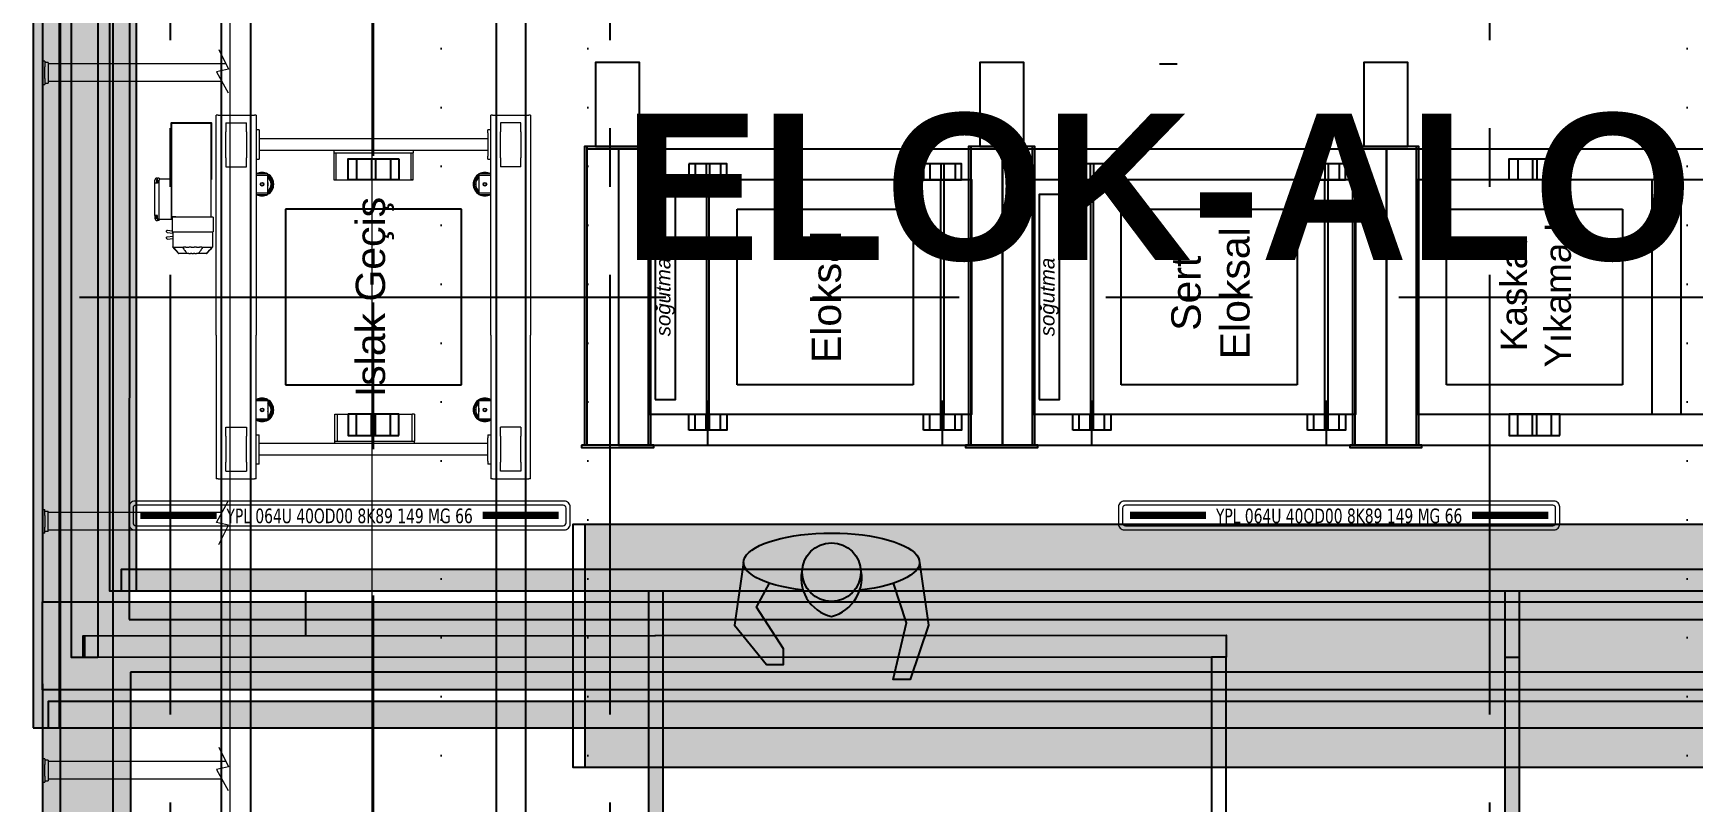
# Model space of a CAD drawing. Header units: centimetres. Extents: x 405564 to 502064, y 46284 to 60634.
# Drawn here: x 484086 to 484652, y 56335 to 56597 of the extents above; entities that cross this region are included whole.
import ezdxf
from ezdxf.enums import TextEntityAlignment as Align

# ---------------------------------------------------------------- set-up
doc = ezdxf.new("R2010")
doc.units = ezdxf.units.CM
for name, pattern in [('ACAD_ISO07W100', [3, 0, -3]), ('ACDINTGB', [9, 4, -1, 1, -1, 1, -1]), ('CENTER', [2, 1.25, -0.25, 0.25, -0.25]), ('CENTERX3', [23, 15, -3, 2, -3]), ('DASHDOT', [25.4, 12.7, -6.35, 0, -6.35]), ('DOT', [0.25, 0, -0.25])]:
    doc.linetypes.add(name, pattern=pattern)
doc.layers.get('0').update_dxf_attribs({"color": 8, "lineweight": 9})
for name, color, linetype in [('---___EB_draft04_yazi', 8, 'Continuous'), ('AS_DOS_TERAS_UST', 8, 'ACAD_ISO07W100'), ('AS_NOT_MIMARI', 8, 'Continuous')]:
    doc.layers.add(name, color=color, linetype=linetype)
for name, color, linetype, lineweight in [('0-KRCN-AYDINLATMA-130426', 8, 'Continuous', 9), ('0-KRCN-MİMARİ-220526', 8, 'Continuous', 9), ('Visible (ISO)', 8, 'Continuous', 18), ('ölçüler', 8, 'Continuous', 5)]:
    doc.layers.add(name, color=color, linetype=linetype, lineweight=lineweight)
doc.styles.add('Kalin02', font='arialbd.ttf')
doc.styles.add('SI', font='ISOCP.shx')
doc.styles.add('TAHOMA', font='tahoma.ttf')
pattern_1 = [(0, (182.2423, -979.0145), (0, 2.0955), [1.524, -0.5715]), (90, (182.2423, -979.0145), (-2.0955, 1e-16), [1.524, -0.5715])]

# ---------------------------------------------------------------- blocks, each defined once
blk = doc.blocks.new('YPL 064U 40OD00 8K89 149 MG 66')
at = {"layer": '0-KRCN-AYDINLATMA-130426'}
for points in [[(75.25, -2.9), (75.25, 2.9, 0.414214), (73.25, 4.9), (-73.25, 4.9, 0.414214), (-75.25, 2.9), (-75.25, -2.9, 0.414214), (-73.25, -4.9), (73.25, -4.9, 0.414214)], [(73.85, -2.5), (73.85, 2.5, 0.414214), (72.85, 3.5), (-72.85, 3.5, 0.414214), (-73.85, 2.5), (-73.85, -2.5, 0.414214), (-72.85, -3.5), (72.85, -3.5, 0.414214)]]:
    blk.add_lwpolyline(points, format="xyb", close=True, dxfattribs=at)
at = {"layer": '0-KRCN-AYDINLATMA-130426', "const_width": 2.51, "elevation": 1.25}
for points in [[(-71.34, -0.01), (-45.35, -0.01)], [(45.35, -0.01), (71.35, -0.01)]]:
    blk.add_lwpolyline(points, dxfattribs=at)
at = {"layer": '0-KRCN-AYDINLATMA-130426', "ltscale": 60, "style": 'TAHOMA', "width": 0.8}
blk.add_text('YPL 064U 40OD00 8K89 149 MG 66', height=5, dxfattribs=at).set_placement((0, -0.15), align=Align.MIDDLE_CENTER)
blk = doc.blocks.new('G$C546873DE')
at = {"layer": '0-KRCN-AYDINLATMA-130426'}
for p in [(13629.43, 9298.55), (13966.93, 9298.55)]:
    blk.add_blockref('YPL 064U 40OD00 8K89 149 MG 66', p, dxfattribs=at)
blk = doc.blocks.new('A$Cdfb98813')
h = blk.add_hatch()
h.set_pattern_fill('ANGLE', color=256, scale=0.3)
h.set_pattern_definition(pattern_1)
h.paths.add_polyline_path([(1918.02, 199), (1545.02, 199), (1545.02, 300), (1515.02, 300), (1515.02, 199), (238.98, 199), (238.98, -429.5), (238.98, -658.01), (1918.02, -658.01)])
h.paths.add_polyline_path([(268.98, -429.5), (268.98, 169), (1888.02, 169), (1888.02, -628.01), (268.98, -628.01), (268.98, -453.5)], flags=16)
h.paths.add_polyline_path([(1888.02, -429.5), (268.98, -429.5), (268.98, -459.5), (1888.02, -459.5)], flags=0)
h = blk.add_hatch(color=256)
h.dxf.hatch_style = 1
h.paths.add_polyline_path([(235.83, -472.45), (244.83, -472.45), (244.83, 200), (235.83, 200)])
h = blk.add_hatch(color=256)
h.dxf.hatch_style = 1
h.paths.add_polyline_path([(248.91, -448.52), (257.91, -448.52), (257.84, 182.73), (248.84, 182.73)])
h = blk.add_hatch(color=256)
h.dxf.hatch_style = 1
h.paths.add_polyline_path([(261.96, -425.8), (270.96, -425.8), (271.1, 165.02), (262.1, 165.02)])
h = blk.add_hatch(color=256)
h.dxf.hatch_style = 1
h.paths.add_polyline_path([(1498.45, -418.3), (265.96, -418.3), (265.96, -425.8), (1498.45, -425.8)])
h.paths.add_polyline_path([(450.72, -425.8), (445.72, -425.8), (445.72, -513), (450.72, -513)])
h.paths.add_polyline_path([(859.62, -376), (854.62, -376), (854.62, -418.3), (859.62, -418.3)])
h.paths.add_polyline_path([(742.72, -425.8), (737.72, -425.8), (737.72, -448.47), (742.72, -448.47)])
h.paths.add_polyline_path([(742.72, -448.47), (737.72, -448.47), (737.72, -513), (742.72, -513)])
h = blk.add_hatch()
h.set_pattern_fill('ANGLE', color=256)
h.set_pattern_definition([(0, (1076.6384, -1409.465), (0, 6.985), [5.08, -1.905]), (90, (1076.6384, -1409.465), (-6.985, 4e-16), [5.08, -1.905])])
h.paths.add_polyline_path([(1889.13, -403.23), (424.03, -402.97), (424.03, -485.95), (1889.13, -486.21)])
h = blk.add_hatch(color=256)
h.set_gradient(color1=(0, 0, 255), one_color=1, tint=1, name='HEMISPHERICAL')
edge = h.paths.add_edge_path()
edge.add_line((475.07, -437.48), (485.91, -450.87))
edge.add_line((485.91, -450.87), (491.76, -450.87))
edge.add_line((491.76, -450.87), (491.76, -445.49))
edge.add_line((491.76, -445.49), (482.53, -431.27))
edge.add_line((482.53, -431.27), (487, -423.13))
edge.add_ellipse((508.13, -416.03), major_axis=(30, 0), ratio=0.333333, start_angle=188.2051, end_angle=225.2434, ccw=False)
edge.add_line((478.43, -417.45), (477.89, -417.69))
edge.add_line((477.89, -417.69), (475.07, -437.48))
edge = h.paths.add_edge_path()
edge.add_ellipse((508.13, -416.03), major_axis=(-30, 0), ratio=0.333333, start_angle=531.7757, end_angle=540)
edge.add_ellipse((508.13, -416.03), major_axis=(-30, 0), ratio=0.333333, start_angle=180, end_angle=360)
edge.add_line((478.13, -416.03), (477.89, -417.69))
edge.add_line((477.89, -417.69), (478.43, -417.45))
edge.add_ellipse((508.13, -416.03), major_axis=(-30, 0), ratio=0.333333, start_angle=8.2051, end_angle=45.2434)
edge.add_ellipse((508.13, -416.03), major_axis=(-30, 0), ratio=0.333333, start_angle=45.2434, end_angle=71.0903)
edge.add_arc((511.26, -421.35), 13.5, 164.2179, 197.8485, ccw=False)
edge.add_arc((508.13, -419.32), 10, 9.4881, 170.5119, ccw=False)
edge.add_arc((504.69, -421.17), 13.75, 7.8227, 14.7217, ccw=False)
edge.add_arc((504.69, -421.17), 13.75, -18.353, 7.8227, ccw=False)
edge.add_ellipse((508.13, -416.03), major_axis=(-30, 0), ratio=0.333333, start_angle=468.6935, end_angle=494.7566)
edge.add_ellipse((508.13, -416.03), major_axis=(-30, 0), ratio=0.333333, start_angle=494.7566, end_angle=531.7757)
h.paths.add_polyline_path([(518.31, -419.3, 0.030111), (517.99, -417.67, 0.846741), (498.26, -417.67, 1.086427), (518.13, -419.32)])
h.paths.add_polyline_path([(498.26, -417.67, 0.147804), (498.4, -425.49, 0.262072), (508.13, -434.48, 0.254788), (517.74, -425.5, 0.114712), (518.31, -419.3), (518.13, -419.32, -1.086427)])
edge = h.paths.add_edge_path()
edge.add_line((534.96, -456.01), (541.18, -437.48))
edge.add_line((541.18, -437.48), (538.36, -417.69))
edge.add_line((538.36, -417.69), (537.82, -417.46))
edge.add_ellipse((508.13, -416.03), major_axis=(30, 0), ratio=0.333333, start_angle=-45.2434, end_angle=-8.2243, ccw=False)
edge.add_line((529.25, -423.13), (533.72, -436.65))
edge.add_line((533.72, -436.65), (529.11, -456.01))
edge.add_line((529.11, -456.01), (534.96, -456.01))
h = blk.add_hatch()
h.set_pattern_fill('ANGLE', color=256, scale=0.3)
h.set_pattern_definition(pattern_1)
h.paths.add_polyline_path([(1888.02, -429.5), (268.98, -429.5), (268.98, -459.5), (1888.02, -459.5)])
h = blk.add_hatch(color=256)
h.dxf.hatch_style = 1
h.paths.add_polyline_path([(637.74, -448.3), (642.73, -448.3), (642.73, -440.8), (252.91, -441.02), (252.91, -448.52)])
h = blk.add_hatch(color=256)
h.dxf.hatch_style = 1
h.paths.add_polyline_path([(1800.45, -472.45), (240.98, -472.45), (240.98, -463.45), (1800.45, -463.45)])
h.paths.add_polyline_path([(1800.45, -513), (1795.45, -513), (1795.45, -472.45), (1800.45, -472.45)])
h.paths.add_polyline_path([(1689.45, -513), (1684.45, -513), (1684.45, -472.45), (1689.45, -472.45)])
h.paths.add_polyline_path([(1380.45, -513), (1375.45, -513), (1375.45, -472.45), (1380.45, -472.45)])
h.paths.add_polyline_path([(1155.45, -513), (1150.45, -513), (1150.45, -472.45), (1155.45, -472.45)])
h.paths.add_polyline_path([(1044.45, -513), (1039.45, -513), (1039.45, -472.45), (1044.45, -472.45)])
h.paths.add_polyline_path([(933.95, -513), (928.45, -513), (928.45, -472.45), (933.95, -472.45)])
at = {"linetype": 'CENTERX3', "ltscale": 10}
for p, q in [((282.64, -697.89), (282.64, 242.14)), ((432.64, -697.89), (432.64, 242.14)), ((732.64, -697.89), (732.64, 242.14))]:
    blk.add_line(p, q, dxfattribs=at)
at = {"linetype": 'CENTER', "ltscale": 200}
blk.add_line((351.88, -677.37), (351.88, 202.1), dxfattribs=at)
for p, q in [((300.03, -637.3), (300.03, 178.3)), ((403.73, 178.3), (403.73, -637.3)), ((310.03, -627.3), (310.03, 168.3)), ((393.73, 168.3), (393.73, -627.3)), ((619.96, -246), (625.96, -246)), ((424.66, -274.94), (424.66, -376)), ((445.66, -376), (445.66, -274.94)), ((555.66, -274.94), (555.66, -376)), ((576.66, -376), (576.66, -274.94)), ((686.66, -274.94), (686.66, -376)), ((707.66, -376), (707.66, -274.94)), ((465.93, -375.65), (465.93, -360.75)), ((545.93, -375.65), (545.93, -360.75)), ((596.93, -375.65), (596.93, -360.75)), ((676.93, -375.65), (676.93, -360.75)), ((424.03, -403), (1889.13, -403)), ((328.83, -440.97), (328.83, -425.8)), ((1889.13, -486), (424.03, -485.97))]:
    blk.add_line(p, q)
at = {"linetype": 'ACDINTGB', "ltscale": 50}
blk.add_line((251.66, -325.5), (2216.57, -325.5), dxfattribs=at)
for points in [[(235.83, -472.45), (244.83, -472.45), (244.83, 200), (235.83, 200)], [(235.83, -472.45), (244.83, -472.45), (244.83, 200), (235.83, 200)], [(257.91, -448.52), (248.91, -448.52), (248.84, 182.73), (257.84, 182.73)], [(257.91, -448.52), (248.91, -448.52), (248.84, 182.73), (257.84, 182.73)], [(270.96, -425.8), (261.96, -425.8), (262.1, 172.52), (271.1, 172.52)], [(270.96, -425.8), (261.96, -425.8), (262.1, 165.02), (271.1, 165.02)], [(427.66, -274.14), (442.66, -274.14), (442.66, -245.54), (427.66, -245.54)], [(558.66, -274.14), (573.66, -274.14), (573.66, -245.54), (558.66, -245.54)], [(689.66, -274.14), (704.66, -274.14), (704.66, -245.54), (689.66, -245.54)], [(424.66, -274.14), (424.66, -274.94), (445.66, -274.94), (445.66, -274.14)], [(435.43, -376), (566.43, -376), (566.43, -275), (435.43, -275)], [(555.66, -274.14), (555.66, -274.94), (576.66, -274.94), (576.66, -274.14)], [(566.43, -376), (697.43, -376), (697.43, -275), (566.43, -275)], [(686.66, -274.14), (686.66, -274.94), (707.66, -274.94), (707.66, -274.14)], [(888.43, -275), (697.43, -275), (697.43, -376), (888.43, -376)], [(445.93, -365.5), (555.93, -365.5), (555.93, -285.5), (445.93, -285.5)], [(576.93, -365.5), (686.93, -365.5), (686.93, -285.5), (576.93, -285.5)], [(877.93, -285.5), (707.93, -285.5), (707.93, -365.5), (877.93, -365.5)], [(797.93, -285.5), (787.93, -285.5), (787.93, -365.5), (797.93, -365.5)], [(447.93, -360.5), (454.93, -360.5), (454.93, -290.5), (447.93, -290.5)], [(578.93, -360.5), (585.93, -360.5), (585.93, -290.5), (578.93, -290.5)], [(422.86, -376), (422.86, -376.8), (447.46, -376.8), (447.46, -376)], [(553.86, -376), (553.86, -376.8), (578.46, -376.8), (578.46, -376)], [(684.86, -376), (684.86, -376.8), (709.46, -376.8), (709.46, -376)], [(424.03, -485.97), (420.03, -485.97), (420.03, -403), (424.03, -403)], [(1498.45, -425.8), (265.96, -425.8), (265.96, -418.3), (1498.45, -418.3)], [(1498.45, -425.8), (265.96, -425.8), (265.96, -418.3), (1498.45, -418.3)], [(238.98, -429.5), (1888.02, -429.5), (1888.02, -459.5), (238.98, -459.5)], [(445.72, -513), (450.72, -513), (450.72, -425.8), (445.72, -425.8)], [(445.72, -513), (450.72, -513), (450.72, -425.8), (445.72, -425.8)], [(445.72, -513), (450.72, -513), (450.72, -425.8), (445.72, -425.8)], [(445.72, -513), (450.72, -513), (450.72, -425.8), (445.72, -425.8)], [(737.72, -513), (742.72, -513), (742.72, -425.8), (737.72, -425.8)], [(737.72, -513), (742.72, -513), (742.72, -425.8), (737.72, -425.8)], [(642.73, -448.3), (252.91, -448.52), (252.91, -441.02), (642.73, -440.8)], [(642.73, -448.3), (253.46, -448.52), (253.46, -441.02), (642.73, -440.8)], [(637.72, -513), (642.72, -513), (642.74, -448.3), (637.74, -448.3)], [(637.72, -513), (642.72, -513), (642.74, -448.3), (637.74, -448.3)], [(737.72, -513), (742.72, -513), (742.72, -448.47), (737.72, -448.47)], [(1799.45, -463.45), (240.98, -463.45), (240.98, -472.45), (1799.45, -472.45)]]:
    blk.add_lwpolyline(points, close=True)
for points in [[(238.98, -457.5), (238.98, -658.01), (1918.02, -658.01), (1918.02, 199)], [(1515.02, 199), (238.98, 199), (238.98, -429.5)], [(244.98, -457.5), (244.98, -652.01), (1912.02, -652.01), (1912.02, 193)], [(1521.02, 193), (244.98, 193), (244.98, -457.5)], [(262.98, -435.5), (262.98, -634.01), (1894.02, -634.01), (1894.02, 175), (262.98, 175), (262.98, -435.5)], [(268.98, -453.5), (268.98, -628.01), (1888.02, -628.01), (1888.02, 169), (268.98, 169), (268.59, -435.5)], [(282.98, -285.31), (282.98, -266.09), (296.52, -266.09), (296.52, -285.45)], [(446.46, -376), (446.46, -274.14), (423.86, -274.14), (423.86, -376)], [(577.46, -376), (577.46, -274.14), (554.86, -274.14), (554.86, -376)], [(708.46, -376), (708.46, -274.14), (685.86, -274.14), (685.86, -376)], [(360.52, -278.3), (360.52, -285.5), (343.24, -285.5), (343.24, -278.3), (360.52, -278.3)], [(346.12, -278.3), (346.12, -285.5)], [(351.16, -278.3), (351.16, -285.5)], [(352.6, -278.3), (352.6, -285.5)], [(357.64, -278.3), (357.64, -285.5)], [(459.45, -280.1), (459.45, -285.5), (472.41, -285.5), (472.41, -280.1), (459.45, -280.1)], [(461.61, -280.1), (461.61, -285.5)], [(465.39, -280.1), (465.39, -285.5)], [(466.47, -280.1), (466.47, -285.5)], [(470.25, -280.1), (470.25, -285.5)], [(539.45, -280.1), (539.45, -285.5), (552.41, -285.5), (552.41, -280.1), (539.45, -280.1)], [(541.61, -280.1), (541.61, -285.5)], [(545.39, -280.1), (545.39, -285.5)], [(546.47, -280.1), (546.47, -285.5)], [(550.25, -280.1), (550.25, -285.5)], [(590.45, -280.1), (590.45, -285.5), (603.41, -285.5), (603.41, -280.1), (590.45, -280.1)], [(592.61, -280.1), (592.61, -285.5)], [(596.39, -280.1), (596.39, -285.5)], [(597.47, -280.1), (597.47, -285.5)], [(601.25, -280.1), (601.25, -285.5)], [(670.45, -280.1), (670.45, -285.5), (683.41, -285.5), (683.41, -280.1), (670.45, -280.1)], [(672.61, -280.1), (672.61, -285.5)], [(676.39, -280.1), (676.39, -285.5)], [(677.47, -280.1), (677.47, -285.5)], [(681.25, -280.1), (681.25, -285.5)], [(756.57, -278.3), (756.57, -285.5), (739.29, -285.5), (739.29, -278.3), (756.57, -278.3)], [(742.17, -278.3), (742.17, -285.5)], [(747.21, -278.3), (747.21, -285.5)], [(748.65, -278.3), (748.65, -285.5)], [(753.69, -278.3), (753.69, -285.5)], [(466.43, -365.5), (466.43, -285.5), (465.43, -285.5), (465.43, -365.5), (466.43, -365.5)], [(545.43, -365.5), (545.43, -285.5), (546.43, -285.5), (546.43, -365.5), (545.43, -365.5)], [(597.43, -365.5), (597.43, -285.5), (596.43, -285.5), (596.43, -365.5), (597.43, -365.5)], [(676.43, -365.5), (676.43, -285.5), (677.43, -285.5), (677.43, -365.5), (676.43, -365.5)], [(360.52, -372.7), (360.52, -365.5), (343.24, -365.5), (343.24, -372.7), (360.52, -372.7)], [(346.12, -372.7), (346.12, -365.5)], [(351.16, -372.7), (351.16, -365.5)], [(352.6, -372.7), (352.6, -365.5)], [(357.64, -372.7), (357.64, -365.5)], [(459.45, -370.9), (459.45, -365.5), (472.41, -365.5), (472.41, -370.9), (459.45, -370.9)], [(461.61, -370.9), (461.61, -365.5)], [(465.39, -370.9), (465.39, -365.5)], [(466.47, -370.9), (466.47, -365.5)], [(470.25, -370.9), (470.25, -365.5)], [(539.45, -370.9), (539.45, -365.5), (552.41, -365.5), (552.41, -370.9), (539.45, -370.9)], [(541.61, -370.9), (541.61, -365.5)], [(545.39, -370.9), (545.39, -365.5)], [(546.47, -370.9), (546.47, -365.5)], [(550.25, -370.9), (550.25, -365.5)], [(590.45, -370.9), (590.45, -365.5), (603.41, -365.5), (603.41, -370.9), (590.45, -370.9)], [(592.61, -370.9), (592.61, -365.5)], [(596.39, -370.9), (596.39, -365.5)], [(597.47, -370.9), (597.47, -365.5)], [(601.25, -370.9), (601.25, -365.5)], [(670.45, -370.9), (670.45, -365.5), (683.41, -365.5), (683.41, -370.9), (670.45, -370.9)], [(672.61, -370.9), (672.61, -365.5)], [(676.39, -370.9), (676.39, -365.5)], [(677.47, -370.9), (677.47, -365.5)], [(681.25, -370.9), (681.25, -365.5)], [(756.57, -372.7), (756.57, -365.5), (739.29, -365.5), (739.29, -372.7), (756.57, -372.7)], [(742.17, -372.7), (742.17, -365.5)], [(747.21, -372.7), (747.21, -365.5)], [(748.65, -372.7), (748.65, -365.5)], [(753.69, -372.7), (753.69, -365.5)], [(268.59, -435.5), (1888.02, -435.5), (1888.02, -453.5), (268.98, -453.5)]]:
    blk.add_lwpolyline(points)
at = {"linetype": 'DASHDOT', "ltscale": 5}
for points in [[(381.88, -295.5), (321.88, -295.5), (321.88, -355.5), (381.88, -355.5)], [(777.93, -355.5), (717.93, -355.5), (717.93, -295.5), (777.93, -295.5)]]:
    blk.add_lwpolyline(points, close=True, dxfattribs=at)
at = {"linetype": 'DASHDOT', "ltscale": 10}
for points in [[(475.93, -295.5), (535.93, -295.5), (535.93, -355.5), (475.93, -355.5)], [(606.93, -295.5), (666.93, -295.5), (666.93, -355.5), (606.93, -355.5)]]:
    blk.add_lwpolyline(points, close=True, dxfattribs=at)
at = {"elevation": -818.75}
for points in [[(478.13, -416.03), (475.07, -437.48), (485.91, -450.87), (491.76, -450.87), (491.76, -445.49), (482.53, -431.27), (487, -423.13)], [(538.13, -416.03), (541.18, -437.48), (534.96, -456.01), (529.11, -456.01), (529.11, -456.01), (533.72, -436.65), (529.25, -423.13)]]:
    blk.add_lwpolyline(points, dxfattribs=at)
blk.add_lwpolyline([(498.26, -417.67, 0.426392), (508.13, -434.48, 0.415498), (517.99, -417.67, -0.005994)], format="xyb", dxfattribs=at)
blk.add_circle((508.13, -419.32, -818.75), 10)
at = {"extrusion": (0, 0, -1)}
blk.add_ellipse((508.13, -416.03, -818.75), major_axis=(30, 0), ratio=0.333333, start_param=1.900833, end_param=7.527718, dxfattribs=at)
at = {"layer": 'Visible (ISO)'}
for p, q in [((302.94, -38.46), (302.94, -690.34)), ((351.35, -38.05), (351.35, -689.93)), ((238.98, -247), (238.98, -245)), ((239.78, -245), (238.98, -245)), ((238.98, -251), (238.98, -247)), ((239.78, -245), (239.78, -247)), ((240.98, -245.5), (239.78, -245.5)), ((239.78, -251), (239.78, -247)), ((240.98, -245.5), (240.98, -246)), ((301.58, -246), (240.98, -246)), ((240.98, -246), (240.98, -252)), ((240.98, -247), (240.98, -251)), ((238.98, -253), (238.98, -251)), ((238.98, -253), (239.78, -253)), ((239.78, -251), (239.78, -253)), ((239.78, -252.5), (240.98, -252.5)), ((300.14, -252), (240.98, -252)), ((240.98, -252), (240.98, -252.5)), ((298.28, -338.48), (298.28, -263.5)), ((298.88, -263.5), (298.28, -263.5)), ((298.88, -263.5), (311.28, -263.5)), ((311.88, -263.5), (311.28, -263.5)), ((311.88, -263.5), (311.88, -338.48)), ((391.88, -338.48), (391.88, -263.5)), ((392.48, -263.5), (391.88, -263.5)), ((392.48, -263.5), (404.88, -263.5)), ((405.48, -263.5), (404.88, -263.5)), ((405.48, -263.5), (405.48, -338.48)), ((301.58, -266.09), (308.58, -266.09)), ((301.58, -266.09), (301.58, -269.04)), ((301.58, -269.04), (301.58, -269.12)), ((301.58, -278.07), (301.58, -269.12)), ((308.58, -269.04), (308.58, -266.09)), ((308.58, -269.12), (308.58, -269.04)), ((308.58, -269.12), (308.58, -278.07)), ((312.88, -268.5), (311.88, -268.5)), ((312.88, -268.5), (312.88, -269.5)), ((312.88, -269.5), (312.88, -277.5)), ((357.48, -271.5), (312.88, -271.5)), ((390.88, -271.5), (357.48, -271.5)), ((391.88, -268.5), (390.88, -268.5)), ((390.88, -269.5), (390.88, -268.5)), ((390.88, -269.5), (390.88, -277.5)), ((402.18, -266.09), (395.18, -266.09)), ((395.18, -266.09), (395.18, -269.04)), ((395.18, -269.04), (395.18, -269.12)), ((395.18, -278.07), (395.18, -269.12)), ((402.18, -269.04), (402.18, -266.09)), ((402.18, -269.12), (402.18, -269.04)), ((402.18, -269.12), (402.18, -278.07)), ((357.48, -275.5), (312.88, -275.5)), ((338.33, -275.5), (338.33, -276.3)), ((338.33, -276.3), (347.48, -276.3)), ((338.33, -276.3), (338.33, -285.5)), ((339.13, -285.5), (339.13, -276.3)), ((347.48, -276.3), (365.43, -276.3)), ((390.88, -275.5), (357.48, -275.5)), ((364.63, -276.3), (364.63, -285.5)), ((365.43, -275.5), (365.43, -276.3)), ((365.43, -285.5), (365.43, -276.3)), ((301.58, -278.07), (301.58, -278.15)), ((301.58, -278.15), (301.58, -281.09)), ((301.58, -281.09), (308.58, -281.09)), ((308.58, -278.15), (308.58, -278.07)), ((308.58, -281.09), (308.58, -278.15)), ((311.88, -278.5), (312.88, -278.5)), ((312.88, -277.5), (312.88, -278.5)), ((390.88, -278.5), (390.88, -277.5)), ((390.88, -278.5), (391.88, -278.5)), ((395.18, -278.07), (395.18, -278.15)), ((395.18, -278.15), (395.18, -281.09)), ((402.18, -281.09), (395.18, -281.09)), ((402.18, -278.15), (402.18, -278.07)), ((402.18, -281.09), (402.18, -278.15)), ((277.33, -285.9), (277.33, -285.6)), ((277.33, -286.6), (277.33, -285.9)), ((277.33, -297.7), (277.33, -286.6)), ((278.03, -286.6), (277.33, -286.6)), ((278.28, -285.44), (277.93, -285.44)), ((277.93, -285.44), (277.93, -285.67)), ((278.28, -285.67), (277.93, -285.67)), ((277.93, -285.67), (277.93, -286.13)), ((278.28, -286.13), (277.93, -286.13)), ((277.93, -286.13), (277.93, -286.36)), ((278.28, -286.36), (277.93, -286.36)), ((278.03, -284.9), (278.28, -284.9)), ((278.28, -286.6), (278.03, -286.6)), ((278.78, -284.9), (278.28, -284.9)), ((278.28, -285.6), (278.28, -284.9)), ((278.28, -285.6), (278.28, -286.6)), ((278.78, -284.9), (278.78, -285.6)), ((282.93, -285.3), (278.78, -285.3)), ((278.78, -298.7), (278.78, -285.6)), ((283.03, -285.4), (283.03, -285.44)), ((283.03, -298.86), (283.03, -285.44)), ((283.03, -285.44), (283.03, -298.86)), ((296.52, -298.3), (296.52, -285.45)), ((315.88, -283.5), (311.88, -283.5)), ((311.88, -283.9), (315.88, -283.9)), ((315.88, -290.5), (315.88, -283.5)), ((315.88, -283.9), (315.88, -283.5)), ((338.33, -285.5), (365.43, -285.5)), ((365.43, -285.5), (364.63, -285.5)), ((387.88, -283.5), (387.88, -290.5)), ((387.88, -283.5), (387.88, -283.9)), ((391.88, -283.5), (387.88, -283.5)), ((387.88, -283.9), (391.88, -283.9)), ((315.88, -290.1), (311.88, -290.1)), ((311.88, -290.5), (315.88, -290.5)), ((315.88, -290.5), (315.88, -290.1)), ((387.88, -290.1), (387.88, -290.5)), ((391.88, -290.1), (387.88, -290.1)), ((387.88, -290.5), (391.88, -290.5)), ((278.03, -297.7), (277.33, -297.7)), ((277.33, -297.7), (277.33, -298.4)), ((277.33, -298.4), (277.33, -298.7)), ((278.28, -297.94), (277.93, -297.94)), ((277.93, -298.17), (277.93, -297.94)), ((277.93, -298.63), (277.93, -298.17)), ((278.28, -298.17), (277.93, -298.17)), ((277.93, -298.86), (277.93, -298.63)), ((278.28, -298.63), (277.93, -298.63)), ((278.28, -298.86), (277.93, -298.86)), ((278.28, -297.7), (278.03, -297.7)), ((278.03, -299.4), (278.28, -299.4)), ((278.28, -298.7), (278.28, -297.7)), ((278.28, -298.7), (278.28, -299.4)), ((278.78, -299.4), (278.28, -299.4)), ((278.78, -299.4), (278.78, -298.7)), ((282.93, -299), (278.78, -299)), ((283.03, -298.05), (284.52, -298.05)), ((283.03, -298.9), (283.03, -298.86)), ((283.6, -298.3), (283.28, -298.3)), ((283.28, -298.3), (283.28, -303.23)), ((283.98, -298.3), (283.6, -298.3)), ((283.94, -298.3), (283.94, -298.05)), ((285.48, -298.3), (283.98, -298.3)), ((286.36, -298.3), (285.48, -298.3)), ((294.1, -298.3), (286.36, -298.3)), ((294.98, -298.3), (294.1, -298.3)), ((296.48, -298.3), (294.98, -298.3)), ((296.86, -298.3), (296.48, -298.3)), ((297.18, -298.3), (296.86, -298.3)), ((297.18, -298.3), (297.18, -303.23)), ((281.57, -303.44), (283.43, -303.69)), ((281.57, -304.96), (283.43, -304.71)), ((281.68, -302.65), (283.28, -302.86)), ((281.68, -305.75), (283.43, -305.52)), ((283.28, -303.23), (283.6, -303.23)), ((283.43, -303.23), (283.43, -308.5)), ((283.6, -303.23), (283.98, -303.23)), ((283.98, -303.23), (285.48, -303.23)), ((285.48, -303.23), (286.36, -303.23)), ((286.36, -303.23), (294.1, -303.23)), ((294.1, -303.23), (294.98, -303.23)), ((294.98, -303.23), (296.48, -303.23)), ((296.48, -303.23), (296.86, -303.23)), ((296.86, -303.23), (297.18, -303.23)), ((297.03, -303.23), (297.03, -308.5)), ((283.43, -308.5), (285.43, -310.6)), ((283.75, -308.6), (283.69, -308.6)), ((284.1, -308.6), (283.75, -308.6)), ((285.57, -308.6), (284.1, -308.6)), ((285.43, -310.6), (285.45, -310.6)), ((285.45, -310.6), (285.5, -310.6)), ((285.52, -310.6), (285.5, -310.6)), ((285.67, -310.6), (285.52, -310.6)), ((286.38, -308.6), (285.57, -308.6)), ((285.9, -310.6), (285.67, -310.6)), ((286.52, -310.6), (285.9, -310.6)), ((286.77, -308.6), (286.38, -308.6)), ((287.02, -310.6), (286.52, -310.6)), ((288.28, -310.6), (287.02, -310.6)), ((288.89, -310.6), (288.28, -310.6)), ((288.89, -310.6), (289.45, -310.6)), ((289.95, -310.6), (289.45, -310.6)), ((289.95, -310.6), (290.51, -310.6)), ((291.01, -310.6), (290.51, -310.6)), ((291.01, -310.6), (291.57, -310.6)), ((292.18, -310.6), (291.57, -310.6)), ((293.44, -310.6), (292.18, -310.6)), ((293.94, -310.6), (293.44, -310.6)), ((294.08, -308.6), (293.69, -308.6)), ((294.56, -310.6), (293.94, -310.6)), ((294.89, -308.6), (294.08, -308.6)), ((294.79, -310.6), (294.56, -310.6)), ((294.94, -310.6), (294.79, -310.6)), ((296.36, -308.6), (294.89, -308.6)), ((294.96, -310.6), (294.94, -310.6)), ((294.96, -310.6), (295, -310.6)), ((295, -310.6), (295.03, -310.6)), ((295.03, -310.6), (297.03, -308.5)), ((296.71, -308.6), (296.36, -308.6)), ((296.77, -308.6), (296.71, -308.6)), ((298.28, -338.48), (298.28, -387.5)), ((311.88, -387.5), (311.88, -338.48)), ((391.88, -338.48), (391.88, -387.5)), ((405.48, -387.5), (405.48, -338.48)), ((311.88, -360.5), (315.88, -360.5)), ((315.88, -360.9), (311.88, -360.9)), ((315.88, -360.5), (315.88, -367.5)), ((315.88, -360.5), (315.88, -360.9)), ((387.88, -367.5), (387.88, -360.5)), ((387.88, -360.9), (387.88, -360.5)), ((387.88, -360.5), (391.88, -360.5)), ((391.88, -360.9), (387.88, -360.9)), ((311.88, -367.1), (315.88, -367.1)), ((315.88, -367.5), (311.88, -367.5)), ((315.88, -367.1), (315.88, -367.5)), ((338.73, -365.5), (365.03, -365.5)), ((338.73, -374.7), (338.73, -365.5)), ((339.53, -365.5), (339.53, -374.7)), ((365.03, -374.7), (365.03, -365.5)), ((365.83, -365.5), (365.03, -365.5)), ((365.83, -365.5), (365.83, -374.7)), ((387.88, -367.5), (387.88, -367.1)), ((387.88, -367.1), (391.88, -367.1)), ((391.88, -367.5), (387.88, -367.5)), ((301.58, -369.9), (308.58, -369.9)), ((301.58, -372.85), (301.58, -369.9)), ((301.58, -372.93), (301.58, -372.85)), ((301.58, -372.93), (301.58, -381.88)), ((308.58, -369.9), (308.58, -372.85)), ((308.58, -372.85), (308.58, -372.93)), ((308.58, -381.88), (308.58, -372.93)), ((311.88, -372.5), (312.88, -372.5)), ((312.88, -373.5), (312.88, -372.5)), ((312.88, -381.5), (312.88, -373.5)), ((390.88, -372.5), (390.88, -373.5)), ((390.88, -372.5), (391.88, -372.5)), ((390.88, -381.5), (390.88, -373.5)), ((395.18, -372.85), (395.18, -369.9)), ((402.18, -369.9), (395.18, -369.9)), ((395.18, -372.93), (395.18, -372.85)), ((395.18, -372.93), (395.18, -381.88)), ((402.18, -369.9), (402.18, -372.85)), ((402.18, -372.85), (402.18, -372.93)), ((402.18, -381.88), (402.18, -372.93)), ((390.88, -375.5), (312.88, -375.5)), ((338.73, -375.5), (338.73, -374.7)), ((338.73, -374.7), (365.03, -374.7)), ((362.88, -374.7), (365.83, -374.7)), ((365.83, -375.5), (365.83, -374.7)), ((301.58, -381.96), (301.58, -381.88)), ((301.58, -384.9), (301.58, -381.96)), ((301.58, -384.9), (308.58, -384.9)), ((308.58, -381.88), (308.58, -381.96)), ((308.58, -381.96), (308.58, -384.9)), ((312.88, -382.5), (311.88, -382.5)), ((390.88, -379.5), (312.88, -379.5)), ((312.88, -382.5), (312.88, -381.5)), ((390.88, -379.5), (372.88, -379.5)), ((390.88, -381.5), (390.88, -382.5)), ((391.88, -382.5), (390.88, -382.5)), ((395.18, -381.96), (395.18, -381.88)), ((395.18, -384.9), (395.18, -381.96)), ((402.18, -384.9), (395.18, -384.9)), ((402.18, -381.88), (402.18, -381.96)), ((402.18, -381.96), (402.18, -384.9)), ((298.88, -387.5), (298.28, -387.5)), ((298.88, -387.5), (311.28, -387.5)), ((311.88, -387.5), (311.28, -387.5)), ((392.48, -387.5), (391.88, -387.5)), ((392.48, -387.5), (404.88, -387.5)), ((405.48, -387.5), (404.88, -387.5)), ((238.98, -398), (238.98, -400)), ((238.98, -398), (239.78, -398)), ((238.98, -400), (238.98, -404)), ((239.78, -400), (239.78, -398)), ((239.78, -398.5), (240.98, -398.5)), ((239.78, -400), (239.78, -404)), ((240.98, -399), (240.98, -398.5)), ((300.14, -399), (240.98, -399)), ((240.98, -405), (240.98, -399)), ((240.98, -404), (240.98, -400)), ((238.98, -404), (238.98, -406)), ((239.78, -406), (238.98, -406)), ((239.78, -406), (239.78, -404)), ((240.98, -405.5), (239.78, -405.5)), ((301.58, -405), (240.98, -405)), ((240.98, -405.5), (240.98, -405)), ((238.98, -485), (238.98, -483)), ((239.78, -483), (238.98, -483)), ((238.98, -489), (238.98, -485)), ((239.78, -483), (239.78, -485)), ((240.98, -483.5), (239.78, -483.5)), ((239.78, -489), (239.78, -485)), ((240.98, -483.5), (240.98, -484)), ((301.58, -484), (240.98, -484)), ((240.98, -484), (240.98, -490)), ((240.98, -485), (240.98, -489)), ((238.98, -491), (238.98, -489)), ((238.98, -491), (239.78, -491)), ((239.78, -489), (239.78, -491)), ((239.78, -490.5), (240.98, -490.5)), ((300.14, -490), (240.98, -490)), ((240.98, -490), (240.98, -490.5))]:
    blk.add_line(p, q, dxfattribs=at)
for centre, radius in [((313.88, -287), 0.625), ((313.88, -287), 0.6), ((313.88, -287), 0.5), ((389.88, -287), 0.625), ((389.88, -287), 0.6), ((389.88, -287), 0.5), ((313.88, -364), 0.625), ((313.88, -364), 0.6), ((313.88, -364), 0.5), ((389.88, -364), 0.625), ((389.88, -364), 0.6), ((389.88, -364), 0.5)]:
    blk.add_circle(centre, radius, dxfattribs=at)
for centre, radius, start, end in [((313.88, -287), 4, 61.045, 118.955), ((389.88, -287), 4, 61.045, 118.955), ((278.03, -285.6), 0.7, 90, 180), ((313.88, -287), 3.9, 63.823, 116.177), ((313.88, -287), 3.6, 76.4638, 103.5362), ((313.88, -287), 4, 300, 60), ((313.88, -287), 3.9, 300.8519, 59.1481), ((313.88, -287), 3.6, 303.749, 56.251), ((313.88, -287), 3.2, 308.6822, 51.3178), ((313.88, -287), 3.1, 310.1778, 49.8222), ((313.88, -287), 2.1, 342.2472, 17.7528), ((389.88, -287), 4, 120, 240), ((389.88, -287), 3.9, 120.8519, 239.1481), ((389.88, -287), 3.6, 123.749, 236.251), ((389.88, -287), 3.2, 128.6822, 231.3178), ((389.88, -287), 3.1, 130.1778, 229.8222), ((389.88, -287), 2.1, 162.2472, 197.7528), ((389.88, -287), 3.9, 63.823, 116.177), ((389.88, -287), 3.6, 76.4638, 103.5362), ((313.88, -287), 4, 241.045, 298.955), ((313.88, -287), 3.9, 243.823, 296.177), ((313.88, -287), 3.6, 256.4638, 283.5362), ((389.88, -287), 4, 241.045, 298.955), ((389.88, -287), 3.9, 243.823, 296.177), ((389.88, -287), 3.6, 256.4638, 283.5362), ((278.03, -298.7), 0.7, 180, 270), ((313.88, -364), 4, 61.045, 118.955), ((313.88, -364), 3.9, 63.823, 116.177), ((313.88, -364), 3.6, 76.4638, 103.5362), ((313.88, -364), 4, 300, 60), ((313.88, -364), 3.9, 300.8519, 59.1481), ((313.88, -364), 3.6, 303.749, 56.251), ((313.88, -364), 3.2, 308.6822, 51.3178), ((313.88, -364), 3.1, 310.1778, 49.8222), ((389.88, -364), 4, 120, 240), ((389.88, -364), 3.9, 120.8519, 239.1481), ((389.88, -364), 3.6, 123.749, 236.251), ((389.88, -364), 3.2, 128.6822, 231.3178), ((389.88, -364), 3.1, 130.1778, 229.8222), ((389.88, -364), 4, 61.045, 118.955), ((389.88, -364), 3.9, 63.823, 116.177), ((389.88, -364), 3.6, 76.4638, 103.5362), ((313.88, -364), 4, 241.045, 298.955), ((313.88, -364), 3.9, 243.823, 296.177), ((313.88, -364), 3.6, 256.4638, 283.5362), ((313.88, -364), 2.1, 342.2472, 17.7528), ((389.88, -364), 2.1, 162.2472, 197.7528), ((389.88, -364), 4, 241.045, 298.955), ((389.88, -364), 3.9, 243.823, 296.177), ((389.88, -364), 3.6, 256.4638, 283.5362)]:
    blk.add_arc(centre, radius, start, end, dxfattribs=at)
at = {"layer": 'Visible (ISO)', "extrusion": (0, 0, -1)}
for centre, major_axis in [((281.62, -303.04), (0.053, 0.396)), ((281.62, -305.35), (-0.053, 0.396))]:
    blk.add_ellipse(centre, major_axis=major_axis, ratio=0.835479, start_param=3.141593, end_param=6.283185, dxfattribs=at)
at = {"layer": 'Visible (ISO)'}
for points, knots in [([(283.03, -285.4), (283.03, -285.37), (283.01, -285.34), (282.98, -285.31), (282.95, -285.3), (282.93, -285.3)], [-0.2992773, -0.2992773, -0.2992773, -0.2992773, -0.1496386, -0.1496386, 0, 0, 0, 0]), ([(282.93, -285.7), (282.95, -285.66), (282.98, -285.61), (283.01, -285.52), (283.03, -285.47), (283.03, -285.44)], [0, 0, 0, 0, 0.1496386, 0.1496386, 0.2992773, 0.2992773, 0.2992773, 0.2992773]), ([(282.93, -298.6), (282.95, -298.64), (282.98, -298.69), (283.01, -298.78), (283.03, -298.83), (283.03, -298.86)], [0, 0, 0, 0, 0.1496386, 0.1496386, 0.2992773, 0.2992773, 0.2992773, 0.2992773]), ([(283.03, -298.9), (283.03, -298.93), (283.01, -298.96), (282.98, -298.99), (282.95, -299), (282.93, -299)], [-0.2992773, -0.2992773, -0.2992773, -0.2992773, -0.1496386, -0.1496386, 0, 0, 0, 0]), ([(283.43, -308.45), (283.44, -308.43), (283.44, -308.4), (283.45, -308.4), (283.46, -308.43), (283.47, -308.45)], [-0.5201949, -0.5201949, -0.5201949, -0.5201949, -0.2482095, -0.2482095, -0.0000244, -0.0000244, -0.0000244, -0.0000244]), ([(283.47, -308.45), (283.47, -308.46), (283.48, -308.5), (283.52, -308.5), (283.54, -308.46), (283.54, -308.45)], [-0.3791059, -0.3791059, -0.3791059, -0.3791059, -0.1903473, -0.1903473, -0.0000138, -0.0000138, -0.0000138, -0.0000138]), ([(283.59, -308.4), (283.59, -308.4), (283.6, -308.4), (283.62, -308.41), (283.63, -308.43), (283.65, -308.48), (283.66, -308.5), (283.67, -308.54), (283.67, -308.55), (283.68, -308.57), (283.68, -308.57), (283.68, -308.59), (283.69, -308.59), (283.69, -308.6)], [-0.473903, -0.473903, -0.473903, -0.473903, -0.3909346, -0.3909346, -0.193043, -0.193043, -0.0991941, -0.0991941, -0.0539333, -0.0539333, -0.0317376, -0.0317376, -0.0000125, -0.0000125, -0.0000125, -0.0000125]), ([(285.52, -310.6), (285.27, -310.33), (284.98, -310.01), (284.39, -309.37), (284.03, -308.98), (283.69, -308.6)], [0, 0, 0, 0, 1.287642, 1.287642, 3.000696, 3.000696, 3.000696, 3.000696]), ([(286.77, -308.6), (286.78, -308.59), (286.79, -308.59), (286.82, -308.57), (286.83, -308.56), (286.86, -308.54), (286.89, -308.53), (286.97, -308.5), (287.02, -308.48), (287.19, -308.43), (287.31, -308.41), (287.45, -308.4), (287.47, -308.4), (287.49, -308.4)], [-0.3849375, -0.3849375, -0.3849375, -0.3849375, -0.369496, -0.369496, -0.358686, -0.358686, -0.3366099, -0.3366099, -0.2907305, -0.2907305, -0.1939816, -0.1939816, -0.1796601, -0.1796601, -0.1796601, -0.1796601]), ([(286.77, -308.6), (287.04, -308.97), (287.27, -309.29), (287.88, -310.11), (288.11, -310.4), (288.28, -310.6)], [0.000002, 0.000002, 0.000002, 0.000002, 1.703277, 1.703277, 4.203131, 4.203131, 4.203131, 4.203131]), ([(287.94, -308.45), (288, -308.46), (288.2, -308.5), (288.69, -308.5), (288.87, -308.46), (288.92, -308.45)], [-0.3249895, -0.3249895, -0.3249895, -0.3249895, -0.1635622, -0.1635622, -0.0000153, -0.0000153, -0.0000153, -0.0000153]), ([(288.92, -308.45), (289, -308.43), (289.14, -308.4), (289.53, -308.4), (289.67, -308.43), (289.74, -308.45)], [-0.4053238, -0.4053238, -0.4053238, -0.4053238, -0.2131887, -0.2131887, -0.0000165, -0.0000165, -0.0000165, -0.0000165]), ([(289.74, -308.45), (289.76, -308.45), (289.83, -308.47), (290.03, -308.49), (290.13, -308.5), (290.23, -308.5)], [-0.5924335, -0.5924335, -0.5924335, -0.5924335, -0.3029484, -0.3029484, -0.000001, -0.000001, -0.000001, -0.000001]), ([(290.23, -308.5), (290.33, -308.5), (290.43, -308.49), (290.63, -308.47), (290.7, -308.45), (290.72, -308.45)], [-0.1422902, -0.1422902, -0.1422902, -0.1422902, -0.0695302, -0.0695302, -0.0000134, -0.0000134, -0.0000134, -0.0000134]), ([(290.72, -308.45), (290.79, -308.43), (290.93, -308.4), (291.32, -308.4), (291.46, -308.43), (291.54, -308.45)], [-0.5201949, -0.5201949, -0.5201949, -0.5201949, -0.2482095, -0.2482095, -0.0000244, -0.0000244, -0.0000244, -0.0000244]), ([(291.54, -308.45), (291.59, -308.46), (291.76, -308.5), (292.26, -308.5), (292.46, -308.46), (292.52, -308.45)], [-0.3791059, -0.3791059, -0.3791059, -0.3791059, -0.1903473, -0.1903473, -0.0000138, -0.0000138, -0.0000138, -0.0000138]), ([(292.18, -310.6), (292.4, -310.33), (292.65, -310.01), (293.14, -309.37), (293.42, -308.98), (293.69, -308.6)], [0, 0, 0, 0, 1.287642, 1.287642, 3.000696, 3.000696, 3.000696, 3.000696]), ([(292.94, -308.4), (292.99, -308.4), (293.03, -308.4), (293.19, -308.41), (293.3, -308.43), (293.46, -308.48), (293.51, -308.5), (293.58, -308.54), (293.6, -308.55), (293.63, -308.57), (293.65, -308.57), (293.67, -308.59), (293.68, -308.59), (293.69, -308.6)], [-0.473903, -0.473903, -0.473903, -0.473903, -0.3909346, -0.3909346, -0.193043, -0.193043, -0.0991941, -0.0991941, -0.0539333, -0.0539333, -0.0317376, -0.0317376, -0.0000125, -0.0000125, -0.0000125, -0.0000125]), ([(296.77, -308.6), (296.43, -308.97), (296.14, -309.29), (295.39, -310.11), (295.12, -310.4), (294.94, -310.6)], [0.000002, 0.000002, 0.000002, 0.000002, 1.703277, 1.703277, 4.203131, 4.203131, 4.203131, 4.203131]), ([(296.77, -308.6), (296.77, -308.59), (296.77, -308.59), (296.78, -308.57), (296.78, -308.56), (296.79, -308.54), (296.79, -308.53), (296.8, -308.5), (296.81, -308.48), (296.83, -308.43), (296.85, -308.41), (296.86, -308.4), (296.87, -308.4), (296.87, -308.4)], [-0.3849562, -0.3849562, -0.3849562, -0.3849562, -0.369514, -0.369514, -0.3587034, -0.3587034, -0.3366263, -0.3366263, -0.2907447, -0.2907447, -0.193991, -0.193991, -0.1796689, -0.1796689, -0.1796689, -0.1796689]), ([(296.92, -308.45), (296.92, -308.46), (296.94, -308.5), (296.98, -308.5), (296.99, -308.46), (296.99, -308.45)], [-0.3249895, -0.3249895, -0.3249895, -0.3249895, -0.1635622, -0.1635622, -0.0000153, -0.0000153, -0.0000153, -0.0000153]), ([(296.99, -308.45), (297, -308.43), (297, -308.4), (297.02, -308.4), (297.02, -308.43), (297.02, -308.45)], [-0.4053238, -0.4053238, -0.4053238, -0.4053238, -0.2131887, -0.2131887, -0.0000165, -0.0000165, -0.0000165, -0.0000165]), ([(297.02, -308.45), (297.03, -308.46), (297.03, -308.5), (297.03, -308.5), (297.03, -308.5), (297.03, -308.5)], [-0.3552219, -0.3552219, -0.3552219, -0.3552219, -0.1785915, -0.1785915, -0.1779519, -0.1779519, -0.1779519, -0.1779519])]:
    blk.add_open_spline(points, degree=3, knots=knots, dxfattribs=at)
for points in [[(283.43, -308.5), (283.43, -308.5), (283.43, -308.46), (283.43, -308.45)], [(283.49, -308.5), (284.14, -309.2), (284.8, -309.9), (285.45, -310.6)], [(283.54, -308.45), (283.55, -308.43), (283.56, -308.4), (283.59, -308.4)], [(287.49, -308.4), (287.5, -308.4), (287.52, -308.4), (287.54, -308.4)], [(287.54, -308.4), (287.73, -308.4), (287.89, -308.43), (287.94, -308.45)], [(292.52, -308.45), (292.57, -308.43), (292.74, -308.4), (292.94, -308.4)], [(295, -310.6), (295.66, -309.9), (296.32, -309.2), (296.97, -308.5)], [(296.87, -308.4), (296.87, -308.4), (296.87, -308.4), (296.87, -308.4)], [(296.87, -308.4), (296.9, -308.4), (296.91, -308.43), (296.92, -308.45)]]:
    blk.add_open_spline(points, degree=3, dxfattribs=at)
at = {"layer": 'ölçüler'}
blk.add_line((424.03, -485.97), (424.03, -403), dxfattribs=at)
for points in [[(299.14, -241.07), (302.43, -247.73), (298.31, -248.64), (302.27, -255.88)], [(299.14, -409.93), (302.43, -403.27), (298.31, -402.36), (302.27, -395.12)], [(299.14, -479.07), (302.43, -485.73), (298.31, -486.64), (302.27, -493.88)]]:
    blk.add_lwpolyline(points, dxfattribs=at)
at = {"layer": '---___EB_draft04_yazi', "insert": (437.1, -262.9), "char_height": 50, "attachment_point": 1, "style": 'Kalin02'}
blk.add_mtext_dynamic_manual_height_columns('ELOK-ALOD', width=609.7286, gutter_width=375, heights=[184.72], dxfattribs=at)
at = {"ltscale": 0.1, "attachment_point": 5, "rotation": 90, "style": 'SI'}
for s, insert, char_height, width in [('{\\fArial|b0|i0|c162|p34;\\C142;Islak Geçiş}', (352.38, -325.5), 10, 192.4073), ('{\\fArial|b0|i0|c162|p34;Eloksal }', (506.42, -325.5), 10, 252.4073), ('{\\fArial|b0|i0|c162|p34;Sert Eloksal}', (637.42, -324.21), 10, 14.4401), ('{\\fArial|b0|i0|c162|p34;\\C152;\\c12285479;Kaskat Yıkama I}', (748.37, -324.76), 9, 49.5838)]:
    blk.add_mtext(s, dxfattribs=dict(at, insert=insert, char_height=char_height, width=width))
at = {"linetype": 'ByBlock', "ltscale": 0.1, "char_height": 5, "width": 262.4073, "attachment_point": 5, "rotation": 90, "style": 'SI'}
for insert in [(451.43, -325.5), (582.43, -325.5)]:
    blk.add_mtext('{\\fArial|b0|i1|c162|p34;\\C150;soğutma}', dxfattribs=dict(at, insert=insert))
blk = doc.blocks.new('A$C6A10306C')
at = {"layer": 'AS_DOS_TERAS_UST', "linetype": 'DOT', "ltscale": 80}
for p, q in [((13660.68, -3901.45), (13660.68, -4501.45)), ((13710.68, -3901.45), (13710.68, -4501.45)), ((14085.68, -3901.45), (14085.68, -4501.45))]:
    blk.add_line(p, q, dxfattribs=at)
at = {"layer": 'AS_NOT_MIMARI'}
blk.add_blockref('A$Cdfb98813', (13285.68, -3801.45), dxfattribs=at)

msp = doc.modelspace()

# ---------------------------------------------------------------- block references
at = {"layer": '0-KRCN-AYDINLATMA-130426'}
msp.add_blockref('G$C546873DE', (470564.07, 47134.02), dxfattribs=at)

# ---------------------------------------------------------------- next in the draw order: block references
at = {"layer": '0-KRCN-MİMARİ-220526'}
msp.add_blockref('A$C6A10306C', (470564.07, 60634.02), dxfattribs=at)

doc.saveas('drawing.dxf')
